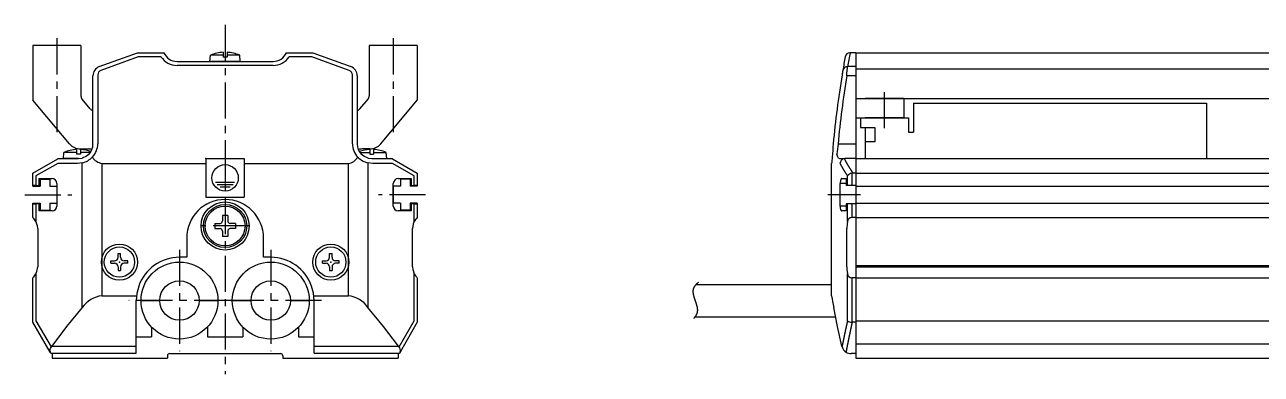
# Model space of a CAD drawing. Extents: x -463 to 783, y 41 to 537.
# Drawn here: x -436.5 to -179.1, y 248 to 320.6 of the extents above; entities that cross this region are included whole.
import ezdxf

# ---------------------------------------------------------------- set-up
doc = ezdxf.new("R2010")
doc.units = 0
doc.linetypes.add('CENTER', pattern=[12, 7.5, -1.5, 1.5, -1.5])
doc.layers.get('0').update_dxf_attribs({"linetype": 'CONTINUOUS'})
doc.layers.add('CENTER', color=1, linetype='CENTER')

# ---------------------------------------------------------------- blocks, each defined once
blk = doc.blocks.new('DTL0002')
at = {"color": 0, "linetype": 'CONTINUOUS'}
for p, q in [((0, 0), (0, -8)), ((0, 0), (8, 0)), ((8, 0), (8, -8)), ((4, -2.07), (4, -4.87)), ((2.03, -4.87), (5.97, -4.87)), ((2.34, -5.37), (5.66, -5.37)), ((2.94, -5.87), (5.06, -5.87)), ((0, -8), (8, -8))]:
    blk.add_line(p, q, dxfattribs=at)
blk.add_circle((4, -4), 2.75, dxfattribs=at)
at = {"color": 0}
blk.add_point((0, 0), dxfattribs=at)
blk = doc.blocks.new('DTL0003')
at = {"color": 0, "linetype": 'CONTINUOUS'}
for p, q in [((-1, 0.25), (-1.75, 0.25)), ((-1.75, 0.25), (-1.75, -0.25)), ((-0.25, 1.75), (0.25, 1.75)), ((-0.25, 1.75), (-0.25, 1)), ((0.25, 1.75), (0.25, 1)), ((1, 0.25), (1.75, 0.25)), ((1.75, 0.25), (1.75, -0.25)), ((-1, -0.25), (-1.75, -0.25)), ((-0.25, -1.75), (-0.25, -1)), ((-0.25, -1.75), (0.25, -1.75)), ((0.25, -1.75), (0.25, -1)), ((1, -0.25), (1.75, -0.25))]:
    blk.add_line(p, q, dxfattribs=at)
for radius in [3.75, 3.15]:
    blk.add_circle((0, 0), radius, dxfattribs=at)
for centre, start, end in [((-1, 1), 270, 0), ((1, 1), 180, 270), ((-1, -1), 0, 90.0001), ((1, -1), 90, 180)]:
    blk.add_arc(centre, 0.748, start, end, dxfattribs=at)
at = {"color": 0}
blk.add_point((0, 0), dxfattribs=at)
blk.add_point((0, 0), dxfattribs=at)

msp = doc.modelspace()

# ---------------------------------------------------------------- linework, layer by layer
at = {"color": 7, "linetype": 'CONTINUOUS'}
for p, q in [((-424.75, 316.26), (-434.75, 316.26)), ((-434.75, 316.26), (-434.75, 304.89)), ((-424.75, 316.26), (-424.75, 305.78)), ((-420.93, 311.87), (-413, 314.76)), ((-413, 314.76), (-407.51, 314.76)), ((-407.51, 314.76), (-407.5, 314.76)), ((-397.9, 312.96), (-397.79, 314.26)), ((-395.15, 314.26), (-397.79, 314.26)), ((-395.15, 314.85), (-395.15, 313.86)), ((-394.35, 314.85), (-394.35, 313.86)), ((-391.71, 314.26), (-394.35, 314.26)), ((-391.6, 312.96), (-391.71, 314.26)), ((-382, 314.76), (-381.99, 314.76)), ((-381.99, 314.76), (-376.5, 314.76)), ((-376.5, 314.76), (-368.57, 311.87)), ((-364.75, 316.26), (-364.75, 305.78)), ((-354.75, 316.26), (-364.75, 316.26)), ((-354.75, 316.26), (-354.75, 304.89)), ((-264.71, 314.76), (-264.7, 314.76)), ((-263.52, 314.76), (-264.7, 314.76)), ((-263.52, 314.76), (-263.52, 305.26)), ((-263.52, 314.76), (-263.52, 252.26)), ((-263.52, 314.76), (-103.52, 314.76)), ((-263.52, 314.76), (-263.52, 305.26)), ((-412.82, 313.94), (-420.59, 311.1)), ((-408.09, 313.94), (-412.82, 313.94)), ((-404.75, 312.96), (-384.75, 312.96)), ((-384.75, 312.13), (-404.75, 312.13)), ((-391.6, 312.96), (-397.9, 312.96)), ((-394.35, 313.86), (-395.15, 313.86)), ((-376.68, 313.94), (-381.41, 313.94)), ((-368.91, 311.1), (-376.68, 313.94)), ((-263.52, 311.87), (-265.21, 311.87)), ((-263.52, 311.4), (-103.52, 311.4)), ((-422.25, 295.76), (-422.25, 309.99)), ((-421.25, 310.15), (-421.25, 295.85)), ((-368.25, 295.85), (-368.25, 310.15)), ((-367.25, 309.99), (-367.25, 295.76)), ((-263.52, 309.99), (-265.37, 309.99)), ((-427.15, 295.83), (-434.75, 304.89)), ((-422.82, 303.12), (-424.52, 305.14)), ((-366.68, 303.12), (-364.98, 305.14)), ((-362.35, 295.83), (-354.75, 304.89)), ((-263.52, 305.26), (-103.52, 305.26)), ((-253.52, 305.26), (-261.52, 305.26)), ((-253.52, 305.26), (-253.52, 301.26)), ((-251.52, 304.26), (-190.52, 304.26)), ((-251.52, 304.26), (-251.52, 298.26)), ((-190.52, 304.26), (-190.52, 292.76)), ((-263.52, 301.26), (-252.52, 301.26)), ((-262.52, 301.26), (-262.52, 299.26)), ((-253.52, 301.26), (-261.52, 301.26)), ((-252.52, 301.26), (-252.52, 298.26)), ((-262.52, 299.26), (-259.52, 299.26)), ((-261.52, 299.26), (-261.52, 292.76)), ((-259.52, 299.26), (-259.52, 296.26)), ((-259.52, 296.26), (-261.52, 296.26)), ((-252.52, 298.26), (-251.52, 298.26)), ((-428.4, 292.76), (-428.29, 294.06)), ((-425.65, 294.06), (-428.29, 294.06)), ((-425.65, 294.65), (-425.65, 293.66)), ((-424.85, 293.66), (-425.65, 293.66)), ((-424.85, 294.76), (-423.25, 294.76)), ((-424.85, 294.65), (-424.85, 293.66)), ((-422.78, 294.06), (-424.85, 294.06)), ((-366.72, 294.06), (-364.65, 294.06)), ((-364.65, 294.76), (-366.25, 294.76)), ((-364.65, 294.65), (-364.65, 293.66)), ((-364.65, 293.66), (-363.85, 293.66)), ((-363.85, 294.65), (-363.85, 293.66)), ((-363.85, 294.06), (-361.21, 294.06)), ((-361.1, 292.76), (-361.21, 294.06)), ((-263.52, 295.76), (-267.19, 295.76)), ((-434.75, 289.76), (-429.57, 292.75)), ((-429.58, 291.76), (-434.11, 289.18)), ((-425.47, 291.76), (-429.58, 291.76)), ((-429.57, 292.75), (-429.55, 292.76)), ((-429.55, 292.76), (-425.25, 292.76)), ((-425.25, 292.76), (-428.4, 292.76)), ((-424.48, 291.88), (-425.47, 291.76)), ((-425.25, 292.76), (-424.52, 292.85)), ((-424.48, 261.84), (-424.48, 291.88)), ((-420.4, 291.76), (-420.4, 264.26)), ((-420.4, 291.76), (-398.75, 291.76)), ((-390.75, 291.76), (-369.1, 291.76)), ((-369.1, 264.26), (-369.1, 291.76)), ((-367.12, 293.08), (-367.13, 293.06)), ((-364.03, 291.76), (-365.02, 291.88)), ((-365.02, 291.88), (-365.02, 261.84)), ((-364.98, 292.85), (-364.25, 292.76)), ((-364.25, 292.76), (-361.1, 292.76)), ((-364.25, 292.76), (-359.95, 292.76)), ((-359.93, 291.76), (-364.03, 291.76)), ((-359.95, 292.76), (-359.93, 292.75)), ((-359.93, 292.75), (-354.75, 289.76)), ((-355.39, 289.18), (-359.93, 291.76)), ((-268.52, 264.26), (-268.52, 291.76)), ((-268.42, 293.08), (-268.42, 293.06)), ((-267.12, 292.85), (-266.91, 292.76)), ((-266.91, 292.76), (-265.76, 292.76)), ((-265.76, 292.76), (-265.91, 292.75)), ((-263.52, 292.76), (-265.76, 292.76)), ((-263.52, 292.76), (768.48, 292.76)), ((-263.52, 292.76), (-263.52, 251.26)), ((-434.75, 289.74), (-434.75, 289.76)), ((-434.75, 287.01), (-434.75, 289.74)), ((-434.11, 289.18), (-434.11, 287.16)), ((-433.45, 287.16), (-433.45, 288.61)), ((-433.45, 288.61), (-430.75, 288.61)), ((-433.25, 288.46), (-433.25, 287.01)), ((-433.25, 288.46), (-431.25, 288.46)), ((-431.25, 288.46), (-431.25, 287.01)), ((-358.75, 288.61), (-356.05, 288.61)), ((-358.25, 288.46), (-358.25, 287.01)), ((-356.25, 288.46), (-358.25, 288.46)), ((-356.25, 288.46), (-356.25, 287.01)), ((-356.05, 288.61), (-356.05, 287.16)), ((-355.39, 287.16), (-355.39, 289.18)), ((-354.75, 289.76), (-354.75, 289.74)), ((-354.75, 289.74), (-354.75, 287.01)), ((-266.43, 288.61), (-265.49, 288.61)), ((-265.49, 288.61), (-265.49, 287.16)), ((-265.23, 287.16), (-265.23, 289.18)), ((-264.1, 289.76), (-264.3, 289.74)), ((-264.3, 289.74), (-264.3, 287.16)), ((-263.52, 289.76), (-264.1, 289.76)), ((-263.52, 289.76), (768.48, 289.76)), ((-434.11, 287.16), (-434.75, 287.16)), ((-434.75, 287.01), (-433.25, 287.01)), ((-434.11, 287.16), (-433.45, 287.16)), ((-431.25, 287.01), (-429.75, 287.01)), ((-429.75, 287.61), (-429.75, 282.91)), ((-429.75, 287.01), (-429.75, 283.51)), ((-359.75, 282.91), (-359.75, 287.61)), ((-359.75, 287.01), (-359.75, 283.51)), ((-358.25, 287.01), (-359.75, 287.01)), ((-354.75, 287.01), (-356.25, 287.01)), ((-356.05, 287.16), (-355.39, 287.16)), ((-354.75, 287.16), (-355.39, 287.16)), ((-266.75, 282.91), (-266.75, 287.61)), ((-265.49, 287.61), (-266.75, 287.61)), ((-263.52, 287.16), (-265.49, 287.16)), ((-263.52, 287.01), (768.48, 287.01)), ((-434.75, 280.49), (-434.75, 283.51)), ((-434.75, 283.51), (-433.25, 283.51)), ((-434.75, 283.36), (-434.11, 283.36)), ((-433.45, 283.36), (-434.11, 283.36)), ((-434.11, 283.36), (-434.11, 279.69)), ((-433.45, 281.91), (-433.45, 283.36)), ((-433.25, 283.51), (-433.25, 282.06)), ((-431.25, 283.51), (-431.25, 282.06)), ((-431.25, 283.51), (-429.75, 283.51)), ((-358.25, 283.51), (-359.75, 283.51)), ((-358.25, 283.51), (-358.25, 282.06)), ((-356.25, 283.51), (-356.25, 282.06)), ((-354.75, 283.51), (-356.25, 283.51)), ((-355.39, 283.36), (-356.05, 283.36)), ((-356.05, 283.36), (-356.05, 281.91)), ((-355.39, 283.36), (-354.75, 283.36)), ((-355.39, 279.69), (-355.39, 283.36)), ((-354.75, 283.51), (-354.75, 280.49)), ((-263.52, 283.36), (-265.49, 283.36)), ((-265.49, 283.36), (-265.49, 281.91)), ((-265.23, 279.69), (-265.23, 283.36)), ((-264.3, 283.36), (-264.3, 280.49)), ((-263.52, 283.51), (768.48, 283.51)), ((-430.75, 281.91), (-433.45, 281.91)), ((-433.25, 282.06), (-431.25, 282.06)), ((-394.2, 280.91), (-395.3, 280.91)), ((-395.3, 280.91), (-395.3, 279.81)), ((-394.2, 280.91), (-394.2, 279.81)), ((-356.05, 281.91), (-358.75, 281.91)), ((-356.25, 282.06), (-358.25, 282.06)), ((-265.49, 282.91), (-266.75, 282.91)), ((-265.49, 281.91), (-266.43, 281.91)), ((-433.75, 278.26), (-433.75, 270.26)), ((-396.9, 279.31), (-395.8, 279.31)), ((-396.9, 279.31), (-396.9, 278.21)), ((-396.9, 278.21), (-395.8, 278.21)), ((-392.6, 279.31), (-393.7, 279.31)), ((-392.6, 278.21), (-393.7, 278.21)), ((-392.6, 279.31), (-392.6, 278.21)), ((-355.75, 270.26), (-355.75, 278.26)), ((-265.37, 270.26), (-265.37, 278.26)), ((-263.52, 280.49), (-264.3, 280.49)), ((-263.52, 280.49), (768.48, 280.49)), ((-402.75, 276.26), (-402.75, 272.26)), ((-395.3, 277.71), (-395.3, 276.61)), ((-394.2, 276.61), (-395.3, 276.61)), ((-394.2, 277.71), (-394.2, 276.61)), ((-386.75, 272.26), (-386.75, 276.26)), ((-402.75, 272.26), (-404.25, 272.26)), ((-385.25, 272.26), (-386.75, 272.26)), ((-263.52, 270.56), (768.48, 270.56)), ((-263.52, 270.26), (768.48, 270.26)), ((-434.75, 258.76), (-434.75, 268.02)), ((-434.11, 268.83), (-434.11, 259.03)), ((-355.39, 259.03), (-355.39, 268.83)), ((-354.75, 268.02), (-354.75, 258.76)), ((-265.23, 259.03), (-265.23, 268.83)), ((-264.3, 268.02), (-264.3, 258.76)), ((-263.52, 268.02), (-264.3, 268.02)), ((-263.52, 268.02), (768.48, 268.02)), ((-296.73, 266.61), (-268.55, 266.61)), ((-420.4, 264.26), (-413.25, 264.26)), ((-413.25, 252.34), (-413.25, 263.26)), ((-412.25, 263.26), (-408.5, 263.26)), ((-400, 263.26), (-396.25, 263.26)), ((-393.25, 263.26), (-389.5, 263.26)), ((-381, 263.26), (-377.25, 263.26)), ((-376.25, 252.34), (-376.25, 263.26)), ((-376.24, 264.26), (-369.1, 264.26)), ((-431.17, 252.56), (-434.75, 258.76)), ((-434.75, 258.76), (-434.75, 258.76)), ((-434.11, 259.03), (-430.96, 253.65)), ((-410.05, 257.75), (-410.05, 255.76)), ((-398.45, 257.75), (-398.45, 255.76)), ((-391.05, 257.75), (-391.05, 255.76)), ((-379.45, 257.75), (-379.45, 255.76)), ((-358.54, 253.65), (-355.39, 259.03)), ((-354.75, 258.76), (-358.33, 252.56)), ((-354.75, 258.76), (-354.75, 258.76)), ((-296.94, 259.91), (-267.74, 259.91)), ((-264.3, 258.76), (-264.25, 258.76)), ((-263.52, 258.76), (-264.25, 258.76)), ((-263.52, 259.03), (768.48, 259.03)), ((-413.25, 255.76), (-410.05, 255.76)), ((-398.45, 255.76), (-391.05, 255.76)), ((-379.45, 255.76), (-376.25, 255.76)), ((-431, 252.26), (-431.17, 252.56)), ((-413.25, 252.26), (-431, 252.26)), ((-430.96, 253.65), (-430.83, 253.79)), ((-430.83, 253.79), (-413.25, 253.79)), ((-430.75, 252.26), (-430.75, 251.26)), ((-406.25, 252.26), (-383.25, 252.26)), ((-376.25, 253.79), (-358.67, 253.79)), ((-358.5, 252.26), (-376.25, 252.26)), ((-358.75, 252.26), (-358.75, 251.26)), ((-358.67, 253.79), (-358.54, 253.65)), ((-358.33, 252.56), (-358.5, 252.26)), ((-266.41, 253.79), (-266.37, 253.65)), ((-263.52, 252.26), (-264.46, 252.26)), ((-263.52, 254.26), (768.48, 254.26)), ((-430.75, 251.26), (-406.75, 251.26)), ((-406.75, 251.76), (-406.75, 251.26)), ((-382.75, 251.76), (-382.75, 251.26)), ((-382.75, 251.26), (-358.75, 251.26)), ((-263.52, 251.26), (768.48, 251.26))]:
    msp.add_line(p, q, dxfattribs=at)
for points in [[(-265.37, 309.99), (-265.33, 310.42), (-265.28, 311.04), (-265.24, 311.54), (-265.21, 311.87)], [(-423.05, 293.71), (-423.61, 293.25), (-424.52, 292.85)], [(-364.98, 292.85), (-365.89, 293.25), (-366.45, 293.71)], [(-267.12, 292.85), (-267.33, 293.25), (-267.42, 293.71)], [(-266.43, 288.61), (-266.44, 288.61), (-266.55, 288.54), (-266.64, 288.37), (-266.7, 288.13), (-266.74, 287.83), (-266.75, 287.61)], [(-266.75, 282.91), (-266.75, 282.81), (-266.72, 282.49), (-266.66, 282.2), (-266.57, 282), (-266.46, 281.91), (-266.43, 281.91)], [(-433.75, 278.26), (-433.8, 278.8), (-434.11, 279.69)], [(-355.39, 279.69), (-355.6, 279.2), (-355.75, 278.26)], [(-265.23, 279.69), (-265.31, 279.2), (-265.37, 278.26)], [(-434.11, 268.83), (-433.9, 269.32), (-433.75, 270.26)], [(-355.75, 270.26), (-355.7, 269.71), (-355.39, 268.83)], [(-265.37, 270.26), (-265.35, 269.71), (-265.23, 268.83)], [(-412.74, 266.26), (-413.12, 264.76), (-413.25, 263.26)], [(-376.25, 263.26), (-376.38, 264.8), (-376.77, 266.26)], [(-424.48, 261.84), (-427.75, 257.87), (-430.83, 253.79)], [(-358.67, 253.79), (-361.76, 257.88), (-365.02, 261.84)], [(-266.41, 253.79), (-267.32, 257.88), (-268.1, 261.84)]]:
    msp.add_lwpolyline(points, dxfattribs=at)
for points in [[(-266.8, 291.76, 0), (-266.79, 291.74, 0), (-266.78, 291.72, 0), (-266.77, 291.7, 0), (-266.76, 291.68, 0), (-266.75, 291.66, 0), (-266.74, 291.64, 0), (-266.73, 291.61, 0), (-266.71, 291.59, 0), (-266.7, 291.57, 0), (-266.69, 291.55, 0), (-266.68, 291.53, 0), (-266.67, 291.51, 0), (-266.66, 291.49, 0), (-266.65, 291.47, 0), (-266.64, 291.45, 0), (-266.63, 291.43, 0), (-266.61, 291.41, 0), (-266.6, 291.39, 0), (-266.59, 291.37, 0), (-266.58, 291.35, 0), (-266.57, 291.33, 0), (-266.56, 291.31, 0), (-266.55, 291.29, 0), (-266.54, 291.27, 0), (-266.52, 291.25, 0), (-266.51, 291.23, 0), (-266.5, 291.21, 0), (-266.49, 291.19, 0), (-266.48, 291.17, 0), (-266.47, 291.15, 0), (-266.46, 291.13, 0), (-266.44, 291.11, 0), (-266.43, 291.09, 0), (-266.42, 291.07, 0), (-266.41, 291.05, 0), (-266.4, 291.03, 0), (-266.39, 291.01, 0), (-266.37, 290.99, 0), (-266.36, 290.96, 0), (-266.35, 290.94, 0), (-266.34, 290.92, 0), (-266.33, 290.9, 0), (-266.31, 290.88, 0), (-266.3, 290.86, 0), (-266.29, 290.84, 0), (-266.28, 290.82, 0), (-266.27, 290.8, 0), (-266.26, 290.78, 0), (-266.24, 290.76, 0), (-266.23, 290.74, 0), (-266.22, 290.72, 0), (-266.21, 290.7, 0), (-266.2, 290.68, 0), (-266.18, 290.66, 0), (-266.17, 290.64, 0), (-266.16, 290.62, 0), (-266.15, 290.6, 0), (-266.14, 290.58, 0), (-266.12, 290.56, 0), (-266.11, 290.54, 0), (-266.1, 290.52, 0), (-266.09, 290.5, 0), (-266.07, 290.48, 0), (-266.06, 290.46, 0), (-266.05, 290.44, 0), (-266.04, 290.42, 0), (-266.03, 290.4, 0), (-266.01, 290.38, 0), (-266, 290.36, 0), (-265.99, 290.34, 0), (-265.98, 290.32, 0), (-265.96, 290.3, 0), (-265.95, 290.28, 0), (-265.94, 290.26, 0), (-265.93, 290.24, 0), (-265.91, 290.22, 0), (-265.9, 290.2, 0), (-265.89, 290.18, 0), (-265.88, 290.16, 0), (-265.86, 290.14, 0), (-265.85, 290.12, 0), (-265.84, 290.1, 0), (-265.83, 290.08, 0), (-265.81, 290.06, 0), (-265.8, 290.04, 0), (-265.79, 290.02, 0), (-265.77, 290, 0), (-265.76, 289.98, 0), (-265.75, 289.96, 0), (-265.74, 289.94, 0), (-265.72, 289.92, 0), (-265.71, 289.9, 0), (-265.7, 289.88, 0), (-265.68, 289.86, 0), (-265.67, 289.84, 0), (-265.66, 289.82, 0), (-265.65, 289.8, 0), (-265.63, 289.78, 0), (-265.62, 289.76, 0), (-265.61, 289.74, 0), (-265.59, 289.72, 0), (-265.58, 289.7, 0), (-265.57, 289.68, 0), (-265.55, 289.66, 0), (-265.54, 289.64, 0), (-265.53, 289.62, 0), (-265.51, 289.6, 0), (-265.5, 289.58, 0), (-265.49, 289.56, 0), (-265.47, 289.54, 0), (-265.46, 289.52, 0), (-265.45, 289.5, 0), (-265.43, 289.48, 0), (-265.42, 289.46, 0), (-265.41, 289.44, 0), (-265.39, 289.42, 0), (-265.38, 289.4, 0), (-265.37, 289.38, 0), (-265.35, 289.36, 0), (-265.34, 289.34, 0), (-265.33, 289.32, 0), (-265.31, 289.3, 0), (-265.3, 289.28, 0), (-265.29, 289.26, 0), (-265.27, 289.24, 0), (-265.26, 289.22, 0), (-265.25, 289.2, 0), (-265.23, 289.18, 0)], [(-265.91, 292.75, 0), (-265.9, 292.72, 0), (-265.88, 292.7, 0), (-265.87, 292.68, 0), (-265.86, 292.65, 0), (-265.85, 292.63, 0), (-265.83, 292.6, 0), (-265.82, 292.58, 0), (-265.81, 292.56, 0), (-265.8, 292.53, 0), (-265.78, 292.51, 0), (-265.77, 292.49, 0), (-265.76, 292.46, 0), (-265.75, 292.44, 0), (-265.73, 292.42, 0), (-265.72, 292.39, 0), (-265.71, 292.37, 0), (-265.7, 292.34, 0), (-265.68, 292.32, 0), (-265.67, 292.3, 0), (-265.66, 292.27, 0), (-265.65, 292.25, 0), (-265.63, 292.23, 0), (-265.62, 292.2, 0), (-265.61, 292.18, 0), (-265.59, 292.16, 0), (-265.58, 292.13, 0), (-265.57, 292.11, 0), (-265.55, 292.08, 0), (-265.54, 292.06, 0), (-265.53, 292.04, 0), (-265.52, 292.01, 0), (-265.5, 291.99, 0), (-265.49, 291.97, 0), (-265.48, 291.94, 0), (-265.46, 291.92, 0), (-265.45, 291.9, 0), (-265.44, 291.87, 0), (-265.42, 291.85, 0), (-265.41, 291.83, 0), (-265.4, 291.8, 0), (-265.38, 291.78, 0), (-265.37, 291.76, 0), (-265.36, 291.73, 0), (-265.34, 291.71, 0), (-265.33, 291.69, 0), (-265.31, 291.66, 0), (-265.3, 291.64, 0), (-265.29, 291.61, 0), (-265.27, 291.59, 0), (-265.26, 291.57, 0), (-265.25, 291.54, 0), (-265.23, 291.52, 0), (-265.22, 291.5, 0), (-265.21, 291.47, 0), (-265.19, 291.45, 0), (-265.18, 291.43, 0), (-265.16, 291.4, 0), (-265.15, 291.38, 0), (-265.14, 291.36, 0), (-265.12, 291.33, 0), (-265.11, 291.31, 0), (-265.09, 291.29, 0), (-265.08, 291.26, 0), (-265.07, 291.24, 0), (-265.05, 291.22, 0), (-265.04, 291.19, 0), (-265.02, 291.17, 0), (-265.01, 291.15, 0), (-264.99, 291.12, 0), (-264.98, 291.1, 0), (-264.97, 291.08, 0), (-264.95, 291.05, 0), (-264.94, 291.03, 0), (-264.92, 291.01, 0), (-264.91, 290.98, 0), (-264.89, 290.96, 0), (-264.88, 290.94, 0), (-264.87, 290.91, 0), (-264.85, 290.89, 0), (-264.84, 290.87, 0), (-264.82, 290.84, 0), (-264.81, 290.82, 0), (-264.79, 290.8, 0), (-264.78, 290.77, 0), (-264.76, 290.75, 0), (-264.75, 290.73, 0), (-264.73, 290.7, 0), (-264.72, 290.68, 0), (-264.7, 290.66, 0), (-264.69, 290.63, 0), (-264.67, 290.61, 0), (-264.66, 290.59, 0), (-264.64, 290.57, 0), (-264.63, 290.54, 0), (-264.61, 290.52, 0), (-264.6, 290.5, 0), (-264.58, 290.47, 0), (-264.57, 290.45, 0), (-264.55, 290.43, 0), (-264.54, 290.4, 0), (-264.52, 290.38, 0), (-264.51, 290.36, 0), (-264.49, 290.33, 0), (-264.48, 290.31, 0), (-264.46, 290.29, 0), (-264.45, 290.26, 0), (-264.43, 290.24, 0), (-264.42, 290.22, 0), (-264.4, 290.19, 0), (-264.39, 290.17, 0), (-264.37, 290.15, 0), (-264.35, 290.13, 0), (-264.34, 290.1, 0), (-264.32, 290.08, 0), (-264.31, 290.06, 0), (-264.29, 290.03, 0), (-264.28, 290.01, 0), (-264.26, 289.99, 0), (-264.24, 289.96, 0), (-264.23, 289.94, 0), (-264.21, 289.92, 0), (-264.2, 289.9, 0), (-264.18, 289.87, 0), (-264.17, 289.85, 0), (-264.15, 289.83, 0), (-264.13, 289.8, 0), (-264.12, 289.78, 0), (-264.1, 289.76, 0)], [(-296.2, 267.09, 0), (-296.23, 267.06, 0), (-296.27, 267.04, 0), (-296.3, 267.01, 0), (-296.33, 266.98, 0), (-296.36, 266.95, 0), (-296.4, 266.92, 0), (-296.43, 266.89, 0), (-296.46, 266.86, 0), (-296.5, 266.83, 0), (-296.53, 266.8, 0), (-296.56, 266.77, 0), (-296.59, 266.74, 0), (-296.63, 266.71, 0), (-296.66, 266.68, 0), (-296.69, 266.65, 0), (-296.72, 266.62, 0), (-296.75, 266.59, 0), (-296.78, 266.56, 0), (-296.81, 266.52, 0), (-296.84, 266.49, 0), (-296.87, 266.46, 0), (-296.9, 266.43, 0), (-296.93, 266.39, 0), (-296.95, 266.36, 0), (-296.98, 266.33, 0), (-297.01, 266.29, 0), (-297.03, 266.26, 0), (-297.06, 266.22, 0), (-297.08, 266.19, 0), (-297.1, 266.15, 0), (-297.12, 266.12, 0), (-297.15, 266.08, 0), (-297.17, 266.05, 0), (-297.19, 266.01, 0), (-297.2, 265.98, 0), (-297.22, 265.94, 0), (-297.24, 265.9, 0), (-297.25, 265.87, 0), (-297.27, 265.83, 0), (-297.28, 265.79, 0), (-297.3, 265.76, 0), (-297.31, 265.72, 0), (-297.32, 265.68, 0), (-297.33, 265.64, 0), (-297.34, 265.6, 0), (-297.35, 265.56, 0), (-297.35, 265.53, 0), (-297.36, 265.49, 0), (-297.37, 265.45, 0), (-297.37, 265.41, 0), (-297.38, 265.37, 0), (-297.38, 265.33, 0), (-297.38, 265.29, 0), (-297.38, 265.25, 0), (-297.39, 265.21, 0), (-297.39, 265.17, 0), (-297.39, 265.13, 0), (-297.39, 265.09, 0), (-297.38, 265.04, 0), (-297.38, 265, 0), (-297.38, 264.96, 0), (-297.38, 264.92, 0), (-297.37, 264.88, 0), (-297.37, 264.84, 0), (-297.36, 264.8, 0), (-297.36, 264.75, 0), (-297.35, 264.71, 0), (-297.34, 264.67, 0), (-297.34, 264.63, 0), (-297.33, 264.58, 0), (-297.32, 264.54, 0), (-297.31, 264.5, 0), (-297.3, 264.45, 0), (-297.29, 264.41, 0), (-297.28, 264.37, 0), (-297.27, 264.32, 0), (-297.26, 264.28, 0), (-297.25, 264.24, 0), (-297.24, 264.19, 0), (-297.23, 264.15, 0), (-297.21, 264.11, 0), (-297.2, 264.06, 0), (-297.19, 264.02, 0), (-297.18, 263.98, 0), (-297.16, 263.93, 0), (-297.15, 263.89, 0), (-297.14, 263.84, 0), (-297.12, 263.8, 0), (-297.11, 263.75, 0), (-297.09, 263.71, 0), (-297.08, 263.66, 0), (-297.06, 263.62, 0), (-297.05, 263.58, 0), (-297.03, 263.53, 0), (-297.02, 263.49, 0), (-297, 263.44, 0), (-296.99, 263.4, 0), (-296.97, 263.35, 0), (-296.96, 263.31, 0), (-296.94, 263.26, 0), (-296.93, 263.22, 0), (-296.91, 263.17, 0), (-296.9, 263.13, 0), (-296.88, 263.08, 0), (-296.87, 263.04, 0), (-296.85, 262.99, 0), (-296.84, 262.95, 0), (-296.82, 262.9, 0), (-296.81, 262.86, 0), (-296.79, 262.81, 0), (-296.78, 262.77, 0), (-296.76, 262.72, 0), (-296.75, 262.68, 0), (-296.73, 262.64, 0), (-296.72, 262.59, 0), (-296.71, 262.55, 0), (-296.69, 262.5, 0), (-296.68, 262.46, 0), (-296.67, 262.41, 0), (-296.65, 262.37, 0), (-296.64, 262.32, 0), (-296.63, 262.28, 0), (-296.62, 262.23, 0), (-296.61, 262.19, 0), (-296.59, 262.15, 0), (-296.58, 262.1, 0), (-296.57, 262.06, 0), (-296.56, 262.01, 0), (-296.55, 261.97, 0), (-296.54, 261.93, 0), (-296.54, 261.88, 0), (-296.53, 261.84, 0), (-296.52, 261.8, 0), (-296.51, 261.75, 0), (-296.51, 261.71, 0), (-296.5, 261.67, 0), (-296.49, 261.62, 0), (-296.49, 261.58, 0), (-296.48, 261.54, 0), (-296.48, 261.49, 0), (-296.48, 261.45, 0), (-296.47, 261.41, 0), (-296.47, 261.37, 0), (-296.47, 261.32, 0), (-296.47, 261.28, 0), (-296.47, 261.24, 0), (-296.47, 261.2, 0), (-296.47, 261.16, 0), (-296.47, 261.11, 0), (-296.48, 261.07, 0), (-296.48, 261.03, 0), (-296.48, 260.99, 0), (-296.49, 260.95, 0), (-296.5, 260.91, 0), (-296.5, 260.87, 0), (-296.51, 260.83, 0), (-296.52, 260.79, 0), (-296.53, 260.75, 0), (-296.54, 260.71, 0), (-296.55, 260.67, 0), (-296.56, 260.63, 0), (-296.57, 260.59, 0), (-296.59, 260.55, 0), (-296.6, 260.51, 0), (-296.62, 260.47, 0), (-296.63, 260.43, 0), (-296.65, 260.4, 0), (-296.67, 260.36, 0), (-296.69, 260.32, 0), (-296.71, 260.28, 0), (-296.73, 260.25, 0), (-296.75, 260.21, 0), (-296.77, 260.17, 0), (-296.79, 260.13, 0), (-296.82, 260.1, 0), (-296.84, 260.06, 0), (-296.86, 260.02, 0), (-296.89, 259.99, 0), (-296.91, 259.95, 0), (-296.94, 259.92, 0), (-296.96, 259.88, 0), (-296.99, 259.85, 0), (-297.01, 259.81, 0), (-297.04, 259.78, 0), (-297.06, 259.74, 0), (-297.09, 259.71, 0), (-297.12, 259.67, 0), (-297.14, 259.64, 0), (-297.17, 259.6, 0), (-297.2, 259.57, 0), (-297.22, 259.54, 0)], [(-265.23, 259.03, 0), (-265.24, 258.98, 0), (-265.25, 258.94, 0), (-265.26, 258.9, 0), (-265.27, 258.86, 0), (-265.28, 258.82, 0), (-265.29, 258.78, 0), (-265.3, 258.73, 0), (-265.31, 258.69, 0), (-265.32, 258.65, 0), (-265.33, 258.61, 0), (-265.34, 258.57, 0), (-265.35, 258.53, 0), (-265.36, 258.48, 0), (-265.36, 258.44, 0), (-265.37, 258.4, 0), (-265.38, 258.36, 0), (-265.39, 258.32, 0), (-265.4, 258.28, 0), (-265.41, 258.23, 0), (-265.42, 258.19, 0), (-265.43, 258.15, 0), (-265.44, 258.11, 0), (-265.45, 258.07, 0), (-265.46, 258.03, 0), (-265.47, 257.98, 0), (-265.48, 257.94, 0), (-265.49, 257.9, 0), (-265.5, 257.86, 0), (-265.5, 257.82, 0), (-265.51, 257.77, 0), (-265.52, 257.73, 0), (-265.53, 257.69, 0), (-265.54, 257.65, 0), (-265.55, 257.61, 0), (-265.56, 257.57, 0), (-265.57, 257.52, 0), (-265.58, 257.48, 0), (-265.59, 257.44, 0), (-265.6, 257.4, 0), (-265.61, 257.36, 0), (-265.61, 257.31, 0), (-265.62, 257.27, 0), (-265.63, 257.23, 0), (-265.64, 257.19, 0), (-265.65, 257.15, 0), (-265.66, 257.11, 0), (-265.67, 257.06, 0), (-265.68, 257.02, 0), (-265.69, 256.98, 0), (-265.7, 256.94, 0), (-265.71, 256.9, 0), (-265.71, 256.85, 0), (-265.72, 256.81, 0), (-265.73, 256.77, 0), (-265.74, 256.73, 0), (-265.75, 256.69, 0), (-265.76, 256.64, 0), (-265.77, 256.6, 0), (-265.78, 256.56, 0), (-265.79, 256.52, 0), (-265.79, 256.48, 0), (-265.8, 256.43, 0), (-265.81, 256.39, 0), (-265.82, 256.35, 0), (-265.83, 256.31, 0), (-265.84, 256.27, 0), (-265.85, 256.22, 0), (-265.86, 256.18, 0), (-265.87, 256.14, 0), (-265.87, 256.1, 0), (-265.88, 256.06, 0), (-265.89, 256.01, 0), (-265.9, 255.97, 0), (-265.91, 255.93, 0), (-265.92, 255.89, 0), (-265.93, 255.85, 0), (-265.94, 255.8, 0), (-265.94, 255.76, 0), (-265.95, 255.72, 0), (-265.96, 255.68, 0), (-265.97, 255.63, 0), (-265.98, 255.59, 0), (-265.99, 255.55, 0), (-266, 255.51, 0), (-266.01, 255.47, 0), (-266.01, 255.42, 0), (-266.02, 255.38, 0), (-266.03, 255.34, 0), (-266.04, 255.3, 0), (-266.05, 255.26, 0), (-266.06, 255.21, 0), (-266.07, 255.17, 0), (-266.07, 255.13, 0), (-266.08, 255.09, 0), (-266.09, 255.04, 0), (-266.1, 255, 0), (-266.11, 254.96, 0), (-266.12, 254.92, 0), (-266.12, 254.88, 0), (-266.13, 254.83, 0), (-266.14, 254.79, 0), (-266.15, 254.75, 0), (-266.16, 254.71, 0), (-266.17, 254.66, 0), (-266.18, 254.62, 0), (-266.18, 254.58, 0), (-266.19, 254.54, 0), (-266.2, 254.5, 0), (-266.21, 254.45, 0), (-266.22, 254.41, 0), (-266.23, 254.37, 0), (-266.23, 254.33, 0), (-266.24, 254.28, 0), (-266.25, 254.24, 0), (-266.26, 254.2, 0), (-266.27, 254.16, 0), (-266.28, 254.11, 0), (-266.28, 254.07, 0), (-266.29, 254.03, 0), (-266.3, 253.99, 0), (-266.31, 253.94, 0), (-266.32, 253.9, 0), (-266.33, 253.86, 0), (-266.33, 253.82, 0), (-266.34, 253.78, 0), (-266.35, 253.73, 0), (-266.36, 253.69, 0), (-266.37, 253.65, 0)], [(-264.25, 258.76, 0), (-264.26, 258.71, 0), (-264.27, 258.66, 0), (-264.28, 258.61, 0), (-264.29, 258.57, 0), (-264.3, 258.52, 0), (-264.31, 258.47, 0), (-264.32, 258.42, 0), (-264.33, 258.37, 0), (-264.35, 258.33, 0), (-264.36, 258.28, 0), (-264.37, 258.23, 0), (-264.38, 258.18, 0), (-264.39, 258.14, 0), (-264.4, 258.09, 0), (-264.41, 258.04, 0), (-264.42, 257.99, 0), (-264.43, 257.94, 0), (-264.44, 257.9, 0), (-264.45, 257.85, 0), (-264.46, 257.8, 0), (-264.47, 257.75, 0), (-264.48, 257.7, 0), (-264.49, 257.66, 0), (-264.51, 257.61, 0), (-264.52, 257.56, 0), (-264.53, 257.51, 0), (-264.54, 257.46, 0), (-264.55, 257.42, 0), (-264.56, 257.37, 0), (-264.57, 257.32, 0), (-264.58, 257.27, 0), (-264.59, 257.22, 0), (-264.6, 257.17, 0), (-264.61, 257.13, 0), (-264.62, 257.08, 0), (-264.63, 257.03, 0), (-264.64, 256.98, 0), (-264.65, 256.93, 0), (-264.66, 256.89, 0), (-264.67, 256.84, 0), (-264.68, 256.79, 0), (-264.69, 256.74, 0), (-264.7, 256.69, 0), (-264.71, 256.64, 0), (-264.72, 256.6, 0), (-264.73, 256.55, 0), (-264.74, 256.5, 0), (-264.75, 256.45, 0), (-264.76, 256.4, 0), (-264.77, 256.36, 0), (-264.78, 256.31, 0), (-264.79, 256.26, 0), (-264.81, 256.21, 0), (-264.82, 256.16, 0), (-264.83, 256.11, 0), (-264.84, 256.07, 0), (-264.85, 256.02, 0), (-264.86, 255.97, 0), (-264.87, 255.92, 0), (-264.88, 255.87, 0), (-264.89, 255.82, 0), (-264.9, 255.78, 0), (-264.91, 255.73, 0), (-264.92, 255.68, 0), (-264.93, 255.63, 0), (-264.94, 255.58, 0), (-264.95, 255.53, 0), (-264.96, 255.49, 0), (-264.97, 255.44, 0), (-264.98, 255.39, 0), (-264.99, 255.34, 0), (-265, 255.29, 0), (-265.01, 255.24, 0), (-265.01, 255.19, 0), (-265.02, 255.15, 0), (-265.03, 255.1, 0), (-265.04, 255.05, 0), (-265.05, 255, 0), (-265.06, 254.95, 0), (-265.07, 254.9, 0), (-265.08, 254.85, 0), (-265.09, 254.81, 0), (-265.1, 254.76, 0), (-265.11, 254.71, 0), (-265.12, 254.66, 0), (-265.13, 254.61, 0), (-265.14, 254.56, 0), (-265.15, 254.51, 0), (-265.16, 254.47, 0), (-265.17, 254.42, 0), (-265.18, 254.37, 0), (-265.19, 254.32, 0), (-265.2, 254.27, 0), (-265.21, 254.22, 0), (-265.22, 254.17, 0), (-265.23, 254.13, 0), (-265.24, 254.08, 0), (-265.25, 254.03, 0), (-265.26, 253.98, 0), (-265.27, 253.93, 0), (-265.28, 253.88, 0), (-265.28, 253.83, 0), (-265.29, 253.78, 0), (-265.3, 253.74, 0), (-265.31, 253.69, 0), (-265.32, 253.64, 0), (-265.33, 253.59, 0), (-265.34, 253.54, 0), (-265.35, 253.49, 0), (-265.36, 253.44, 0), (-265.37, 253.39, 0), (-265.38, 253.35, 0), (-265.39, 253.3, 0), (-265.4, 253.25, 0), (-265.41, 253.2, 0), (-265.42, 253.15, 0), (-265.43, 253.1, 0), (-265.43, 253.05, 0), (-265.44, 253, 0), (-265.45, 252.96, 0), (-265.46, 252.91, 0), (-265.47, 252.86, 0), (-265.48, 252.81, 0), (-265.49, 252.76, 0), (-265.5, 252.71, 0), (-265.51, 252.66, 0), (-265.52, 252.61, 0), (-265.53, 252.56, 0)]]:
    msp.add_polyline3d(points, dxfattribs=at)
for centre, radius in [((-394.75, 278.76), 5), ((-394.75, 278.76), 4.5), ((-394.75, 278.76), 4.15), ((-404.25, 263.26), 8), ((-385.25, 263.26), 8), ((-404.25, 263.26), 4.1), ((-385.25, 263.26), 4.1)]:
    msp.add_circle(centre, radius, dxfattribs=at)
for centre, radius, start, end in [((-404.75, 315.96), 3, 203.5782, 270), ((-394.75, 306.88), 7.98, 92.8723, 112.3565), ((-394.75, 306.88), 7.98, 67.6435, 87.1277), ((-384.75, 315.96), 3, 270, 336.4218), ((-264.71, 313.76), 1, 90, 169.5385), ((-69.02, 278.56), 199, 169.5209, 170.3653), ((-420.25, 309.99), 2, 110, 180), ((-404.75, 316.13), 4, 213.1843, 269.9425), ((-384.75, 316.13), 4, 270.0487, 326.8245), ((-369.25, 309.99), 2, 0, 70), ((-69.02, 277.62), 200, 169.5385, 170.3653), ((-265.26, 310.91), 0.959, 87.296, 168.8526), ((-420.25, 310.16), 1, 110.1784, 180.0912), ((-369.26, 310.16), 1, 359.9286, 69.8017), ((-69.02, 277.62), 200, 170.6396, 174.7718), ((-69.02, 277.62), 199, 170.6396, 174.7718), ((-69.02, 277.62), 200, 170.3653, 170.6396), ((-423.75, 305.78), 1, 180, 220), ((-365.75, 305.78), 1, 320, 0.0001), ((-422.05, 303.76), 1, 220, 254.4852), ((-367.45, 303.76), 1, 285.0059, 320), ((-425.25, 286.68), 7.98, 92.8723, 112.3565), ((-424.85, 297.76), 3, 220, 270), ((-425.25, 286.68), 7.98, 71.1337, 87.1277), ((-423.25, 291.76), 3, 75.4233, 90), ((-425.25, 295.76), 3, 317.0546, 0), ((-425.28, 295.85), 4.03, 316.3101, 0.0289), ((-364.22, 295.85), 4.03, 179.9754, 223.6855), ((-364.25, 295.76), 3, 180, 222.9454), ((-366.25, 291.76), 3, 90, 103.4119), ((-364.25, 286.68), 7.98, 92.8723, 108.8663), ((-364.65, 297.76), 3, 270, 320), ((-364.25, 286.68), 7.98, 67.6435, 87.1277), ((-69.02, 277.62), 200, 174.7718, 175.5727), ((-155.17, 282.09), 112.85, 173.0438, 174.0881), ((-425.46, 296.03), 4.26, 283.3104, 316.2129), ((-419.96, 294.55), 2.82, 211.698, 261.1059), ((-369.55, 294.56), 2.84, 279.0616, 328.1345), ((-364.04, 296.03), 4.26, 223.7886, 256.6881), ((-69.02, 277.62), 200, 175.5727, 175.9477), ((-265.72, 291.68), 1.08, 99.918, 175.9292), ((-430.75, 287.61), 1, 0, 90), ((-358.75, 287.61), 1, 90, 180), ((-264.09, 288.33), 1.42, 98.4757, 143.2161), ((-394.75, 276.26), 8, 0, 180), ((-430.75, 282.91), 1, 270, 0), ((-358.75, 282.91), 1, 180, 270), ((-436.75, 278.26), 3, 28.5343, 48.1897), ((-395.8, 279.81), 0.5, 270, 0), ((-395.8, 277.71), 0.5, 360, 90), ((-393.7, 279.81), 0.5, 180, 270), ((-393.7, 277.71), 0.5, 90, 180), ((-352.75, 278.26), 3, 131.8103, 151.4657), ((-264.32, 279.57), 0.923, 89.0012, 172.5415), ((-404.25, 263.26), 9, 90, 160.5288), ((-385.25, 263.26), 9, 19.4712, 90), ((-436.75, 270.26), 3, 311.8103, 331.4657), ((-352.75, 270.26), 3, 208.5343, 228.1897), ((-264.32, 268.94), 0.92, 187.2921, 271.1652), ((-419.72, 258.47), 5.82, 96.6889, 144.7206), ((-369.77, 258.48), 5.82, 35.247, 83.3435), ((-120.52, 288.67), 150, 189.3668, 190.305), ((-264.3, 260.54), 1.78, 238.2867, 269.9173), ((-430.16, 252.93), 1.07, 137.6778, 199.6608), ((-406.25, 251.76), 0.5, 90, 180), ((-383.25, 251.76), 0.5, 0, 90), ((-359.34, 252.93), 1.07, 340.3392, 42.3222), ((-264.46, 254.26), 2, 197.7448, 237.8532), ((-264.46, 254.26), 2, 237.8532, 270)]:
    msp.add_arc(centre, radius, start, end, dxfattribs=at)
at = {"layer": 'CENTER', "color": 1, "linetype": 'CENTER'}
for p, q in [((-394.75, 320.58), (-394.75, 247.95)), ((-429.75, 317.77), (-429.75, 297.84)), ((-359.75, 317.77), (-359.75, 298.02)), ((-257.52, 299.07), (-257.52, 307.44)), ((-436.45, 285.26), (-426.67, 285.26)), ((-353.05, 285.26), (-362.83, 285.26)), ((-262.51, 285.26), (-269.29, 285.26)), ((-389.75, 278.76), (-399.75, 278.76)), ((-404.25, 273.8), (-404.25, 252.72)), ((-385.25, 273.8), (-385.25, 252.72)), ((-393.71, 263.26), (-414.79, 263.26)), ((-374.71, 263.26), (-395.79, 263.26))]:
    msp.add_line(p, q, dxfattribs=at)

# ---------------------------------------------------------------- block references
at = {"color": 7, "linetype": 'CONTINUOUS', "zscale": 2}
msp.add_blockref('DTL0002', (-398.75, 292.76), dxfattribs=at)
at = {"color": 7, "linetype": 'CONTINUOUS', "zscale": 2, "rotation": 90}
for p in [(-416.75, 271.26), (-372.75, 271.26)]:
    msp.add_blockref('DTL0003', p, dxfattribs=at)

doc.saveas('drawing.dxf')
